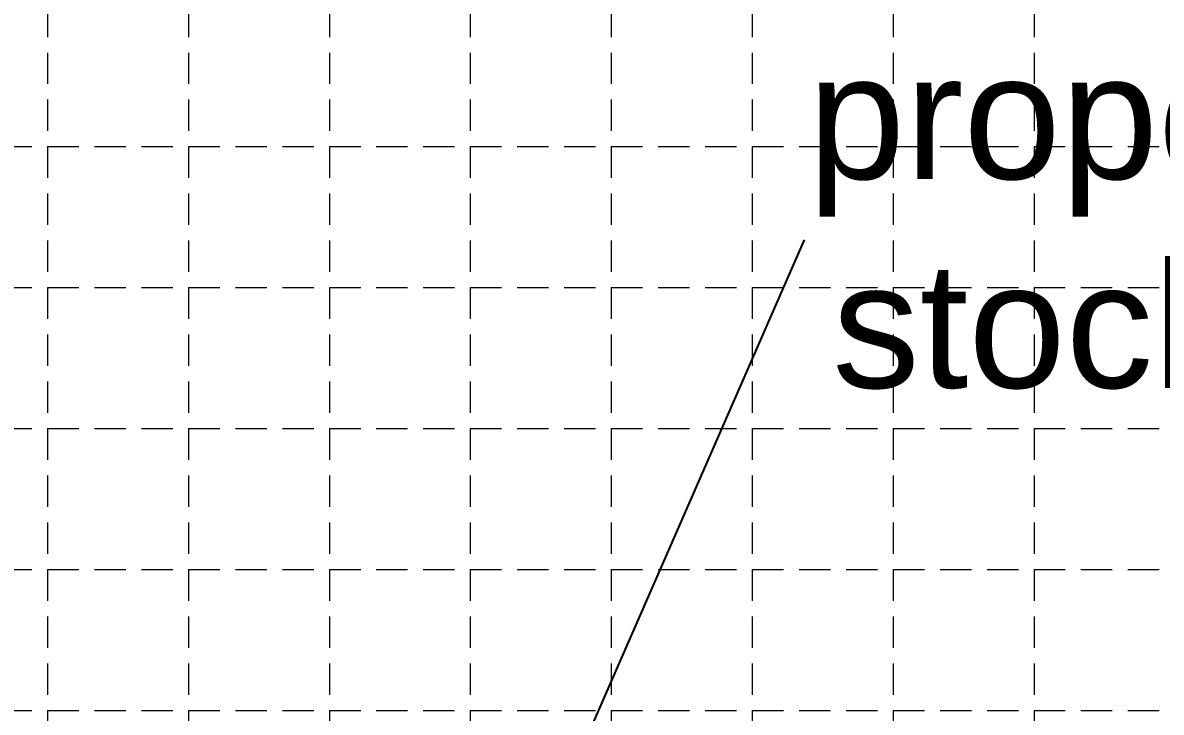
# Model space of a CAD drawing. Extents: x 2400464 to 2407675, y 6977889 to 6982400.
# Drawn here: x 2404050 to 2404958, y 6980030 to 6980581 of the extents above; entities that cross this region are included whole.
import ezdxf

# ---------------------------------------------------------------- set-up
doc = ezdxf.new("R2010")
doc.units = 0
doc.header["$LTSCALE"] = 500
doc.header["$MEASUREMENT"] = 0
doc.linetypes.add('HIDDEN', pattern=[0.375, 0.25, -0.125])
doc.layers.get('0').update_dxf_attribs({"linetype": 'CONTINUOUS'})
doc.layers.add('BC-LAKE', color=2, linetype='CONTINUOUS')
doc.layers.add('GRID', color=254, linetype='HIDDEN')
doc.styles.get("Standard").update_dxf_attribs({"font": 'ARIAL.TTF'})

msp = doc.modelspace()

# ---------------------------------------------------------------- linework, layer by layer
at = {"layer": 'BC-LAKE', "color": 7, "linetype": 'Continuous'}
msp.add_lwpolyline([(2404417.62, 6979821.91), (2404673.47, 6980407.4)], dxfattribs=at)
at = {"layer": 'GRID', "color": 252, "linetype": 'HIDDEN', "lineweight": 0, "ltscale": 0.2}
for p, q in [((2404069.27, 6982281.74), (2404069.27, 6978343.74)), ((2404181.77, 6982281.74), (2404181.77, 6978343.74)), ((2404294.27, 6982281.74), (2404294.27, 6978343.74)), ((2404406.77, 6982281.74), (2404406.77, 6978343.74)), ((2404519.27, 6982281.74), (2404519.27, 6978343.74)), ((2404631.77, 6982281.74), (2404631.77, 6978343.74)), ((2404744.27, 6982281.74), (2404744.27, 6978343.74)), ((2404856.77, 6982281.74), (2404856.77, 6978343.74)), ((2400581.77, 6980481.74), (2407556.77, 6980481.74)), ((2400581.77, 6980369.24), (2407556.77, 6980369.24)), ((2400581.77, 6980256.74), (2407556.77, 6980256.74)), ((2400581.77, 6980144.24), (2407556.77, 6980144.24)), ((2400581.77, 6980031.74), (2407556.77, 6980031.74))]:
    msp.add_line(p, q, dxfattribs=at)

# ---------------------------------------------------------------- texts
at = {"insert": (2404967.45, 6980407.45), "char_height": 100, "width": 330.2261, "attachment_point": 5}
msp.add_mtext('proposed stockpile', dxfattribs=at)

doc.saveas('drawing.dxf')
